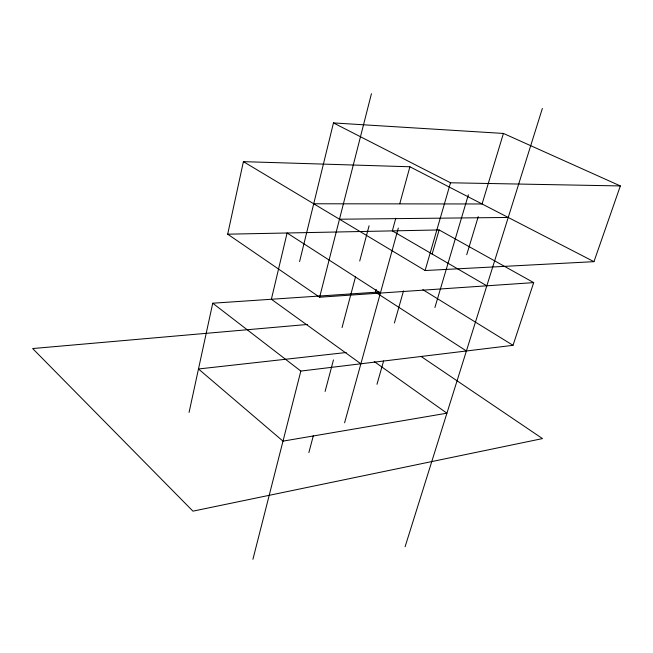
<?xml version="1.0" encoding="UTF-8"?>
<svg xmlns="http://www.w3.org/2000/svg" width="653" height="653" viewBox="0 0 653 653"><rect width="100%" height="100%" fill="white"/><g stroke="black" fill="none" stroke-linecap="round" stroke-linejoin="round"><path stroke-width="0.98" d="M189.068 412.41L212.731 303.212L379.222 292.005M212.731 303.212L300.829 371.075L513.021 345.323L533.689 282.61L319.627 297.213L227.685 234.182L243.406 161.65L409.904 166.768L593.961 261.665L620.35 185.934L503.43 133.441L333.463 122.927L299.596 261.584M252.915 559.303L300.829 371.075M319.627 297.213L371.435 93.697M308.869 452.553L313.318 435.796M325.096 391.449L333.463 359.909M342.05 327.561L355.567 276.66M359.721 260.996L369.084 225.758M376.283 289.418L375.508 292.25L466.405 350.979M395.791 218.257L392.331 230.884L486.82 285.81M399.783 203.679L409.904 166.768M344.596 422.801L398.314 228.109M376.985 384.299L383.613 360.946M394.396 322.99L403.513 290.879M243.406 161.65L425.103 270.53L450.513 182.783L620.35 185.934M432.098 254.197L439.143 229.946L533.689 282.61M434.906 307.506L468.381 194.782M466.724 254.711L478.241 216.657M503.43 133.441L482.077 203.973L313.709 203.777M405.089 546.757L542.374 108.439M346.237 352.506L198.479 368.978L282.994 441.134L446.921 413.194L374.259 361.591M307.367 324.468L32.65 348.547L192.945 511.152L542.488 438.596L421.005 356.407M425.103 270.53L593.961 261.665M227.685 234.182L439.143 229.946M339.478 219.22L508.23 217.457M333.463 122.927L450.513 182.783M422.826 289.663L513.021 345.323M380.389 293.075L287.1 232.999L271.37 299.262L360.872 363.794"/></g></svg>
